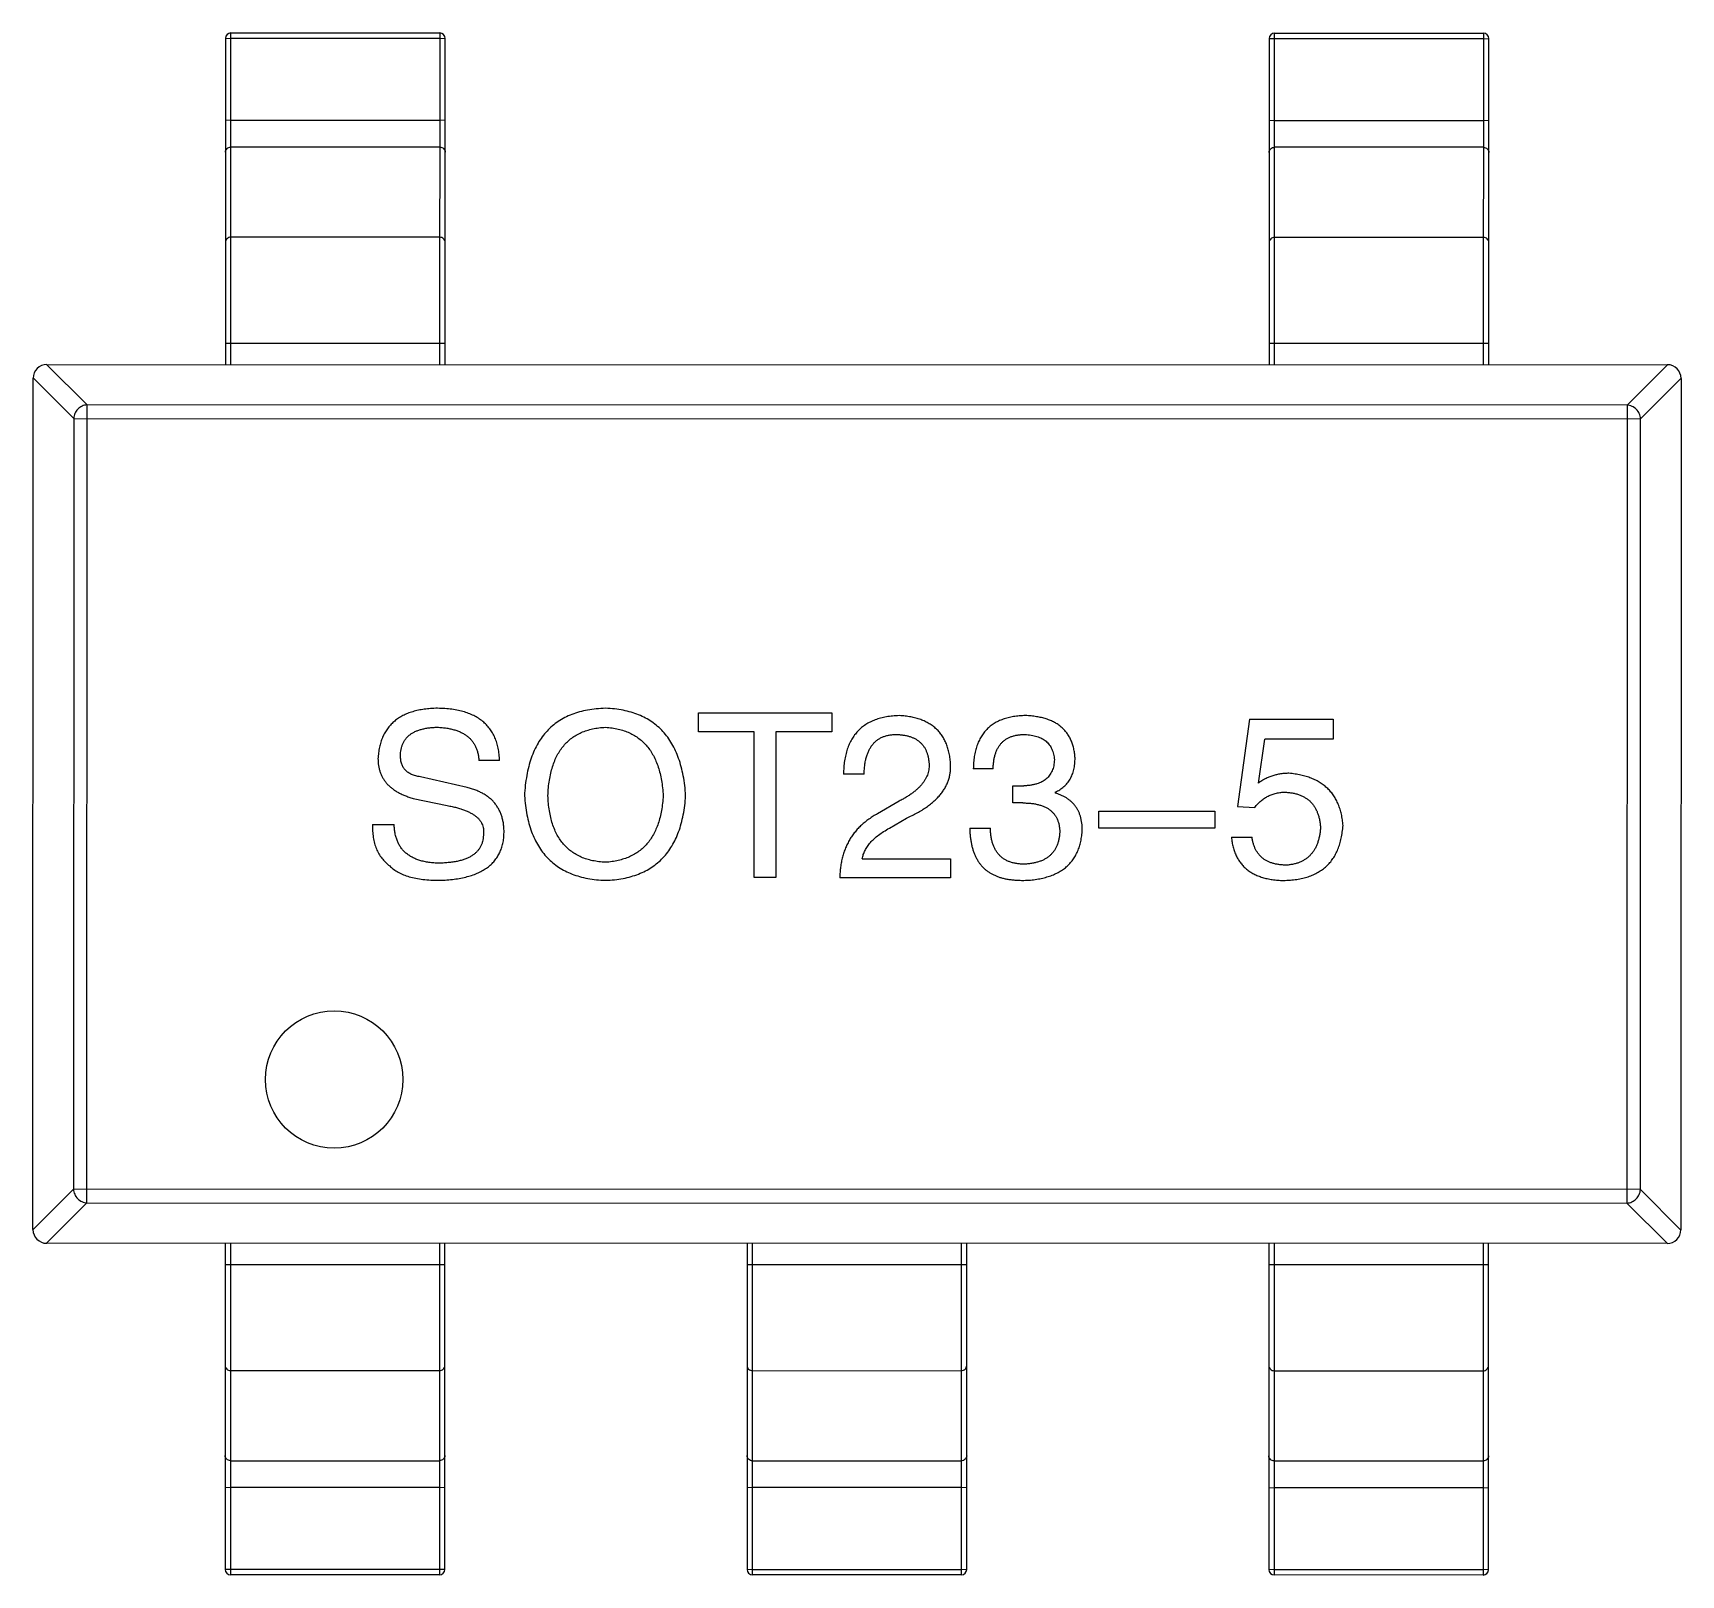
# Model space of a CAD drawing. Header units: millimetres. Extents: x 3 to 124, y -45 to 11.
# Drawn here: x 103.691 to 106.691, y -19.858 to -17.051 of the extents above; entities that cross this region are included whole.
import ezdxf

# ---------------------------------------------------------------- set-up
doc = ezdxf.new("R2010")
doc.units = ezdxf.units.MM
doc.header["$LTSCALE"] = 1.21
doc.header["$MEASUREMENT"] = 0
doc.layers.get('0').update_dxf_attribs({"linetype": 'CONTINUOUS'})

msp = doc.modelspace()

# ---------------------------------------------------------------- linework, layer by layer
at = {"color": 6, "linetype": 'Continuous'}
for p, q in [((104.041, -17.0607), (104.0409, -17.6542)), ((104.041, -17.0607), (104.051, -17.0602)), ((104.0509, -17.6542), (104.051, -17.0507)), ((104.051, -17.0507), (104.431, -17.0508)), ((104.051, -17.0602), (104.431, -17.0603)), ((104.431, -17.0508), (104.4309, -17.6542)), ((104.431, -17.0603), (104.441, -17.0608)), ((104.4409, -17.6542), (104.441, -17.0608)), ((105.941, -17.0611), (105.9409, -17.6545)), ((105.941, -17.0611), (105.951, -17.0606)), ((105.9509, -17.6545), (105.951, -17.0511)), ((105.951, -17.0511), (106.331, -17.0511)), ((105.951, -17.0606), (106.331, -17.0606)), ((106.331, -17.0511), (106.3309, -17.6546)), ((106.331, -17.0606), (106.341, -17.0612)), ((106.3409, -17.6546), (106.341, -17.0612)), ((104.0509, -17.2097), (104.0409, -17.2102)), ((104.0509, -17.2097), (104.4309, -17.2097)), ((104.4409, -17.2103), (104.4309, -17.2097)), ((105.9509, -17.21), (105.9409, -17.2105)), ((105.9509, -17.21), (106.3309, -17.2101)), ((106.3409, -17.2106), (106.3309, -17.2101)), ((104.4309, -17.2586), (104.0509, -17.2585)), ((106.3309, -17.2589), (105.9509, -17.2588)), ((104.4309, -17.4226), (104.0509, -17.4225)), ((106.3309, -17.423), (105.9509, -17.4229)), ((104.0409, -17.6152), (104.4409, -17.6152)), ((105.9409, -17.6155), (106.3409, -17.6156)), ((103.7892, -17.7279), (103.7154, -17.6541)), ((103.7159, -17.6541), (106.6659, -17.6546)), ((106.6663, -17.6546), (106.5925, -17.7284)), ((103.6906, -19.2291), (103.6909, -17.6791)), ((103.6909, -17.6786), (103.7647, -17.7525)), ((106.617, -17.753), (106.6909, -17.6792)), ((106.6909, -17.6796), (106.6906, -19.2296)), ((103.7889, -19.1803), (103.7892, -17.7279)), ((106.5925, -17.7284), (103.7892, -17.7279)), ((106.5925, -17.7284), (106.5922, -19.1808)), ((103.7647, -17.7525), (103.7644, -19.1557)), ((103.7647, -17.7525), (106.617, -17.753)), ((106.6168, -19.1563), (106.617, -17.753)), ((104.902, -18.3228), (104.902, -18.2884)), ((104.902, -18.2884), (105.1446, -18.2885)), ((105.1446, -18.2885), (105.1446, -18.3229)), ((105.905, -18.3001), (105.8837, -18.4591)), ((105.905, -18.3001), (106.0575, -18.3001)), ((106.0575, -18.3001), (106.0575, -18.3362)), ((105.0036, -18.3229), (104.902, -18.3228)), ((105.0036, -18.5884), (105.0036, -18.3229)), ((105.043, -18.3229), (105.0429, -18.5884)), ((105.1446, -18.3229), (105.043, -18.3229)), ((105.9214, -18.4165), (105.9329, -18.3361)), ((106.0575, -18.3362), (105.9329, -18.3361)), ((104.54, -18.3752), (104.5023, -18.3752)), ((105.4385, -18.3902), (105.4024, -18.3901)), ((104.481, -18.4244), (104.3958, -18.4047)), ((105.2037, -18.3999), (105.166, -18.3999)), ((105.4746, -18.4525), (105.4746, -18.4213)), ((105.4746, -18.4213), (105.4942, -18.4213)), ((104.3826, -18.4441), (104.4449, -18.4572)), ((105.2676, -18.4491), (105.2283, -18.4721)), ((105.5516, -18.4328), (105.5516, -18.4344)), ((105.2496, -18.4983), (105.2808, -18.4803)), ((105.4926, -18.4525), (105.4746, -18.4525)), ((105.6307, -18.4984), (105.6307, -18.4672)), ((105.6307, -18.4672), (105.8421, -18.4673)), ((105.8421, -18.4673), (105.8421, -18.4984)), ((105.8837, -18.4591), (105.9148, -18.4607)), ((104.3089, -18.4916), (104.3482, -18.4916)), ((105.3959, -18.4983), (105.4336, -18.4983)), ((105.8421, -18.4984), (105.6307, -18.4984)), ((105.8722, -18.5148), (105.9099, -18.5148)), ((105.2004, -18.554), (105.3611, -18.5541)), ((105.3611, -18.5541), (105.3611, -18.5885)), ((105.0429, -18.5884), (105.0036, -18.5884)), ((105.3611, -18.5885), (105.1594, -18.5885)), ((103.7644, -19.1557), (103.6906, -19.2295)), ((106.6168, -19.1563), (103.7644, -19.1557)), ((106.6906, -19.2301), (106.6168, -19.1563)), ((103.7151, -19.2541), (103.7889, -19.1803)), ((103.7889, -19.1803), (106.5922, -19.1808)), ((106.5922, -19.1808), (106.666, -19.2546)), ((106.6656, -19.2546), (103.7156, -19.2541)), ((104.0406, -19.2542), (104.0405, -19.8476)), ((104.0505, -19.8576), (104.0506, -19.2542)), ((104.4306, -19.2542), (104.4305, -19.8576)), ((104.4405, -19.8476), (104.4406, -19.2542)), ((104.9906, -19.2543), (104.9905, -19.8477)), ((105.0005, -19.8577), (105.0006, -19.2543)), ((105.3806, -19.2544), (105.3805, -19.8578)), ((105.3905, -19.8478), (105.3906, -19.2544)), ((105.9406, -19.2545), (105.9405, -19.8479)), ((105.9505, -19.8579), (105.9506, -19.2545)), ((106.3306, -19.2546), (106.3305, -19.858)), ((106.3405, -19.848), (106.3406, -19.2546)), ((104.4406, -19.2932), (104.0406, -19.2931)), ((105.3906, -19.2934), (104.9906, -19.2933)), ((106.3406, -19.2935), (105.9406, -19.2935)), ((104.0505, -19.4858), (104.4305, -19.4858)), ((105.0005, -19.4859), (105.3805, -19.486)), ((105.9505, -19.4861), (106.3305, -19.4862)), ((104.0505, -19.6498), (104.4305, -19.6499)), ((105.0005, -19.65), (105.3805, -19.6501)), ((105.9505, -19.6502), (106.3305, -19.6502)), ((104.0405, -19.6981), (104.0505, -19.6986)), ((104.4305, -19.6987), (104.0505, -19.6986)), ((104.4305, -19.6987), (104.4405, -19.6982)), ((104.9905, -19.6983), (105.0005, -19.6988)), ((105.3805, -19.6989), (105.0005, -19.6988)), ((105.3805, -19.6989), (105.3905, -19.6983)), ((105.9405, -19.6984), (105.9505, -19.699)), ((106.3305, -19.699), (105.9505, -19.699)), ((106.3305, -19.699), (106.3405, -19.6985)), ((104.0505, -19.8481), (104.0405, -19.8476)), ((104.4305, -19.8482), (104.0505, -19.8481)), ((104.4305, -19.8576), (104.0505, -19.8576)), ((104.4405, -19.8476), (104.4305, -19.8482)), ((105.0005, -19.8483), (104.9905, -19.8477)), ((105.3805, -19.8483), (105.0005, -19.8483)), ((105.3805, -19.8578), (105.0005, -19.8577)), ((105.3905, -19.8478), (105.3805, -19.8483)), ((105.9505, -19.8484), (105.9405, -19.8479)), ((106.3305, -19.8485), (105.9505, -19.8484)), ((106.3305, -19.858), (105.9505, -19.8579)), ((106.3405, -19.848), (106.3305, -19.8485))]:
    msp.add_line(p, q, dxfattribs=at)
msp.add_circle((104.239, -18.9558), 0.125, dxfattribs=at)
for centre, radius, start, end in [((104.051, -17.0607), 0.01, 89.9896, 179.9896), ((104.431, -17.0608), 0.01, 359.9896, 89.9896), ((105.951, -17.0611), 0.01, 89.9896, 179.9896), ((106.331, -17.0611), 0.01, 359.9896, 89.9896), ((103.7159, -17.6791), 0.025, 89.9896, 179.9896), ((106.6659, -17.6796), 0.025, 359.9896, 89.9896), ((103.7156, -19.2291), 0.025, 179.9896, 269.9896), ((106.6656, -19.2296), 0.025, 269.9896, 359.9896), ((104.0505, -19.8476), 0.01, 179.9896, 269.9896), ((104.4305, -19.8476), 0.01, 269.9896, 359.9896), ((105.0005, -19.8477), 0.01, 179.9896, 269.9896), ((105.3805, -19.8478), 0.01, 269.9896, 359.9896), ((105.9505, -19.8479), 0.01, 179.9896, 269.9896), ((106.3305, -19.848), 0.01, 269.9896, 359.9896)]:
    msp.add_arc(centre, radius, start, end, dxfattribs=at)
for points, knots in [([(104.0409, -17.2679), (104.0409, -17.2667), (104.0415, -17.2642), (104.0437, -17.261), (104.047, -17.259), (104.0496, -17.2585), (104.0509, -17.2585)], [0, 0, 0, 0, 0.242809, 0.48985, 0.742832, 1, 1, 1, 1]), ([(104.4309, -17.2586), (104.4322, -17.2586), (104.4348, -17.259), (104.4382, -17.2611), (104.4404, -17.2642), (104.4409, -17.2667), (104.4409, -17.268)], [0, 0, 0, 0, 0.257168, 0.51015, 0.757191, 1, 1, 1, 1]), ([(105.9409, -17.2682), (105.9409, -17.267), (105.9415, -17.2645), (105.9437, -17.2614), (105.947, -17.2593), (105.9496, -17.2588), (105.9509, -17.2588)], [0, 0, 0, 0, 0.242809, 0.48985, 0.742832, 1, 1, 1, 1]), ([(106.3309, -17.2589), (106.3322, -17.2589), (106.3348, -17.2594), (106.3382, -17.2614), (106.3404, -17.2646), (106.3409, -17.2671), (106.3409, -17.2683)], [0, 0, 0, 0, 0.257168, 0.51015, 0.757191, 1, 1, 1, 1]), ([(104.0509, -17.4225), (104.0496, -17.4225), (104.047, -17.423), (104.0437, -17.4251), (104.0414, -17.4282), (104.0409, -17.4307), (104.0409, -17.4319)], [0, 0, 0, 0, 0.257168, 0.51015, 0.757191, 1, 1, 1, 1]), ([(104.4409, -17.432), (104.4409, -17.4308), (104.4404, -17.4283), (104.4381, -17.4252), (104.4348, -17.4231), (104.4322, -17.4226), (104.4309, -17.4226)], [0, 0, 0, 0, 0.242809, 0.48985, 0.742832, 1, 1, 1, 1]), ([(105.9509, -17.4229), (105.9496, -17.4229), (105.947, -17.4234), (105.9437, -17.4254), (105.9414, -17.4286), (105.9409, -17.4311), (105.9409, -17.4323)], [0, 0, 0, 0, 0.257168, 0.51015, 0.757191, 1, 1, 1, 1]), ([(106.3409, -17.4324), (106.3409, -17.4311), (106.3404, -17.4286), (106.3381, -17.4255), (106.3348, -17.4234), (106.3322, -17.423), (106.3309, -17.423)], [0, 0, 0, 0, 0.242809, 0.48985, 0.742832, 1, 1, 1, 1]), ([(103.7892, -17.7279), (103.7861, -17.728), (103.7797, -17.7295), (103.7717, -17.735), (103.7662, -17.743), (103.7648, -17.7493), (103.7647, -17.7525)], [0, 0, 0, 0, 0.248875, 0.5, 0.751125, 1, 1, 1, 1]), ([(106.617, -17.753), (106.6169, -17.7498), (106.6154, -17.7435), (106.6099, -17.7355), (106.602, -17.73), (106.5956, -17.7285), (106.5925, -17.7284)], [0, 0, 0, 0, 0.248875, 0.5, 0.751125, 1, 1, 1, 1]), ([(104.4237, -18.2801), (104.4196, -18.2803), (104.4117, -18.2807), (104.4003, -18.2821), (104.3897, -18.2842), (104.3797, -18.2869), (104.3705, -18.2903), (104.3621, -18.2944), (104.3543, -18.2991), (104.3474, -18.3046), (104.3411, -18.3107), (104.3356, -18.3174), (104.331, -18.3249), (104.3269, -18.333), (104.3237, -18.3418), (104.3213, -18.3513), (104.3195, -18.3613), (104.319, -18.3683), (104.3187, -18.3719)], [0, 0, 0, 0, 0.077604, 0.150579, 0.220083, 0.285578, 0.347594, 0.407359, 0.464757, 0.520774, 0.5761, 0.631449, 0.687327, 0.744836, 0.804268, 0.865895, 0.931164, 1, 1, 1, 1]), ([(104.54, -18.3752), (104.5398, -18.3714), (104.5394, -18.3639), (104.5377, -18.3531), (104.5352, -18.343), (104.5317, -18.3337), (104.5275, -18.325), (104.5223, -18.3172), (104.5163, -18.3101), (104.5094, -18.3037), (104.5016, -18.2982), (104.493, -18.2933), (104.4835, -18.2892), (104.4732, -18.2859), (104.462, -18.2833), (104.45, -18.2814), (104.4371, -18.2803), (104.4282, -18.2802), (104.4237, -18.2801)], [0, 0, 0, 0, 0.067746, 0.131468, 0.192012, 0.249947, 0.305924, 0.360562, 0.415062, 0.46941, 0.524967, 0.582613, 0.642659, 0.706195, 0.77304, 0.844305, 0.919608, 1, 1, 1, 1]), ([(104.7329, -18.2802), (104.7273, -18.2804), (104.7163, -18.2809), (104.7004, -18.2831), (104.6855, -18.2865), (104.6716, -18.2911), (104.6587, -18.2968), (104.6468, -18.3039), (104.6359, -18.312), (104.6262, -18.3214), (104.6174, -18.332), (104.6097, -18.3438), (104.603, -18.3568), (104.5974, -18.371), (104.5928, -18.3864), (104.5893, -18.4029), (104.5866, -18.4206), (104.5858, -18.4329), (104.5854, -18.4392)], [0, 0, 0, 0, 0.069152, 0.134813, 0.197211, 0.256568, 0.314021, 0.370015, 0.425333, 0.480469, 0.536197, 0.593559, 0.65308, 0.715045, 0.780396, 0.8495, 0.922535, 1, 1, 1, 1]), ([(104.8788, -18.4392), (104.8783, -18.433), (104.8774, -18.4209), (104.8746, -18.4033), (104.871, -18.3869), (104.8663, -18.3717), (104.8607, -18.3576), (104.854, -18.3447), (104.8463, -18.3329), (104.8377, -18.3223), (104.828, -18.3129), (104.8173, -18.3046), (104.8057, -18.2976), (104.7931, -18.2917), (104.7794, -18.287), (104.7648, -18.2835), (104.7492, -18.2811), (104.7385, -18.2805), (104.7329, -18.2802)], [0, 0, 0, 0, 0.077567, 0.150676, 0.219857, 0.285465, 0.347921, 0.407823, 0.465422, 0.52175, 0.577087, 0.632521, 0.688224, 0.745558, 0.804966, 0.866649, 0.931596, 1, 1, 1, 1]), ([(105.2677, -18.2934), (105.2636, -18.2936), (105.2558, -18.294), (105.2444, -18.2956), (105.2338, -18.2979), (105.2239, -18.3011), (105.2148, -18.305), (105.2065, -18.3097), (105.1989, -18.3152), (105.1921, -18.3216), (105.1861, -18.3287), (105.1809, -18.3365), (105.1764, -18.3452), (105.1728, -18.3547), (105.1699, -18.3649), (105.1678, -18.3759), (105.1665, -18.3876), (105.1662, -18.3958), (105.166, -18.3999)], [0, 0, 0, 0, 0.07282, 0.141057, 0.2062, 0.267672, 0.326735, 0.383519, 0.439188, 0.494454, 0.549628, 0.605958, 0.66397, 0.72402, 0.787502, 0.854127, 0.925065, 1, 1, 1, 1]), ([(105.3611, -18.3819), (105.3608, -18.3786), (105.3603, -18.372), (105.3587, -18.3624), (105.3565, -18.3534), (105.3536, -18.3451), (105.35, -18.3374), (105.3459, -18.3302), (105.341, -18.3237), (105.3354, -18.3179), (105.3292, -18.3126), (105.3223, -18.308), (105.3148, -18.304), (105.3066, -18.3006), (105.2978, -18.2979), (105.2884, -18.2957), (105.2782, -18.2942), (105.2713, -18.2937), (105.2677, -18.2934)], [0, 0, 0, 0, 0.070688, 0.137741, 0.201612, 0.262778, 0.321223, 0.378455, 0.434411, 0.490146, 0.546362, 0.603392, 0.662208, 0.723401, 0.787372, 0.85442, 0.925153, 1, 1, 1, 1]), ([(105.4975, -18.2934), (105.4938, -18.2936), (105.4864, -18.2938), (105.4758, -18.2952), (105.4659, -18.2971), (105.4567, -18.2999), (105.4481, -18.3034), (105.4404, -18.3076), (105.4333, -18.3126), (105.4269, -18.3183), (105.4213, -18.3248), (105.4164, -18.332), (105.4123, -18.3399), (105.4088, -18.3485), (105.4061, -18.3579), (105.4041, -18.368), (105.4028, -18.3788), (105.4026, -18.3863), (105.4024, -18.3901)], [0, 0, 0, 0, 0.073232, 0.142595, 0.207997, 0.270074, 0.329156, 0.386529, 0.441846, 0.496976, 0.551877, 0.607941, 0.665637, 0.725446, 0.788542, 0.855101, 0.925196, 1, 1, 1, 1]), ([(105.5877, -18.3705), (105.5874, -18.3675), (105.587, -18.3617), (105.5854, -18.3533), (105.5832, -18.3454), (105.5804, -18.338), (105.5769, -18.3313), (105.5728, -18.325), (105.5681, -18.3193), (105.5627, -18.3142), (105.5568, -18.3096), (105.5501, -18.3057), (105.5429, -18.3022), (105.535, -18.2994), (105.5266, -18.297), (105.5174, -18.2953), (105.5077, -18.2939), (105.501, -18.2936), (105.4975, -18.2934)], [0, 0, 0, 0, 0.067521, 0.132139, 0.193339, 0.252064, 0.309083, 0.364848, 0.420021, 0.475612, 0.532002, 0.589602, 0.649896, 0.712634, 0.778603, 0.848416, 0.922155, 1, 1, 1, 1]), ([(104.3597, -18.367), (104.3597, -18.365), (104.3598, -18.361), (104.3606, -18.3551), (104.362, -18.3497), (104.3638, -18.3447), (104.3662, -18.34), (104.3691, -18.3357), (104.3726, -18.3319), (104.3765, -18.3283), (104.381, -18.3253), (104.386, -18.3225), (104.3916, -18.3203), (104.3976, -18.3183), (104.4042, -18.3168), (104.4113, -18.3156), (104.419, -18.3149), (104.4242, -18.3147), (104.4269, -18.3146)], [0, 0, 0, 0, 0.06343, 0.124222, 0.181144, 0.236526, 0.290131, 0.343393, 0.396288, 0.450954, 0.506479, 0.565175, 0.627059, 0.692946, 0.76251, 0.836996, 0.915797, 1, 1, 1, 1]), ([(104.4269, -18.3146), (104.4298, -18.3147), (104.4355, -18.3151), (104.4438, -18.3161), (104.4514, -18.3176), (104.4586, -18.3195), (104.4652, -18.3218), (104.4713, -18.3245), (104.4768, -18.3277), (104.4819, -18.3312), (104.4864, -18.3353), (104.4903, -18.3398), (104.4937, -18.3446), (104.4965, -18.3499), (104.4988, -18.3556), (104.5006, -18.3618), (104.5018, -18.3684), (104.5022, -18.3729), (104.5023, -18.3752)], [0, 0, 0, 0, 0.080942, 0.15724, 0.229821, 0.297692, 0.36242, 0.423911, 0.482196, 0.539298, 0.594482, 0.64892, 0.70322, 0.758404, 0.815258, 0.874182, 0.93522, 1, 1, 1, 1]), ([(104.628, -18.4392), (104.6283, -18.4343), (104.6288, -18.4249), (104.6306, -18.4113), (104.6329, -18.3985), (104.6362, -18.3867), (104.6402, -18.3757), (104.6448, -18.3656), (104.6503, -18.3564), (104.6565, -18.3481), (104.6635, -18.3408), (104.6712, -18.3343), (104.6797, -18.3287), (104.6889, -18.324), (104.6988, -18.3203), (104.7096, -18.3175), (104.721, -18.3155), (104.7289, -18.3149), (104.7329, -18.3146)], [0, 0, 0, 0, 0.079527, 0.154518, 0.225493, 0.292262, 0.355914, 0.416367, 0.47473, 0.531171, 0.586124, 0.640791, 0.696133, 0.751962, 0.809861, 0.870342, 0.93333, 1, 1, 1, 1]), ([(104.7329, -18.3146), (104.7369, -18.315), (104.7447, -18.3157), (104.756, -18.3178), (104.7665, -18.3208), (104.7764, -18.3247), (104.7855, -18.3294), (104.7939, -18.3351), (104.8016, -18.3416), (104.8085, -18.349), (104.8148, -18.3572), (104.8202, -18.3664), (104.825, -18.3764), (104.8291, -18.3873), (104.8323, -18.3991), (104.8349, -18.4117), (104.8369, -18.4251), (104.8375, -18.4344), (104.8378, -18.4392)], [0, 0, 0, 0, 0.066185, 0.128757, 0.188826, 0.247016, 0.303201, 0.358331, 0.413554, 0.469092, 0.525618, 0.584057, 0.64487, 0.708721, 0.775674, 0.846303, 0.920903, 1, 1, 1, 1]), ([(105.2037, -18.3999), (105.2038, -18.397), (105.204, -18.3914), (105.2049, -18.3832), (105.2061, -18.3756), (105.2079, -18.3685), (105.2101, -18.362), (105.2126, -18.356), (105.2157, -18.3506), (105.2192, -18.3458), (105.2231, -18.3415), (105.2275, -18.3378), (105.2323, -18.3348), (105.2376, -18.3322), (105.2433, -18.3302), (105.2494, -18.3289), (105.2559, -18.328), (105.2604, -18.3279), (105.2628, -18.3278)], [0, 0, 0, 0, 0.082594, 0.15978, 0.232961, 0.301462, 0.365595, 0.426678, 0.484662, 0.540809, 0.595146, 0.648401, 0.702272, 0.757102, 0.813447, 0.872233, 0.934055, 1, 1, 1, 1]), ([(105.2628, -18.3278), (105.265, -18.3279), (105.2694, -18.3282), (105.2758, -18.3289), (105.2817, -18.3301), (105.2873, -18.3316), (105.2924, -18.3336), (105.2972, -18.3358), (105.3015, -18.3386), (105.3055, -18.3416), (105.3089, -18.3452), (105.312, -18.349), (105.3147, -18.3533), (105.317, -18.358), (105.3187, -18.363), (105.3202, -18.3684), (105.3213, -18.3742), (105.3216, -18.3782), (105.3218, -18.3803)], [0, 0, 0, 0, 0.076112, 0.148436, 0.216883, 0.281466, 0.34298, 0.402356, 0.459881, 0.51546, 0.571111, 0.62658, 0.683162, 0.741007, 0.801404, 0.863825, 0.930544, 1, 1, 1, 1]), ([(105.4385, -18.3902), (105.4386, -18.3876), (105.4388, -18.3828), (105.4397, -18.3757), (105.4409, -18.3691), (105.4426, -18.363), (105.4447, -18.3573), (105.4473, -18.3522), (105.4502, -18.3475), (105.4536, -18.3434), (105.4574, -18.3397), (105.4617, -18.3365), (105.4663, -18.3338), (105.4715, -18.3316), (105.477, -18.3299), (105.4829, -18.3287), (105.4893, -18.328), (105.4937, -18.3279), (105.4959, -18.3279)], [0, 0, 0, 0, 0.078134, 0.15164, 0.221358, 0.286689, 0.348614, 0.407697, 0.464247, 0.520153, 0.574432, 0.629291, 0.684538, 0.742032, 0.801329, 0.863637, 0.930123, 1, 1, 1, 1]), ([(105.4959, -18.3279), (105.498, -18.328), (105.502, -18.3281), (105.5078, -18.3289), (105.5132, -18.3299), (105.5183, -18.3312), (105.523, -18.3329), (105.5273, -18.335), (105.5313, -18.3374), (105.5349, -18.3401), (105.5381, -18.3431), (105.5409, -18.3466), (105.5434, -18.3502), (105.5455, -18.3543), (105.5472, -18.3587), (105.5485, -18.3634), (105.5495, -18.3685), (105.5498, -18.372), (105.55, -18.3738)], [0, 0, 0, 0, 0.078051, 0.151197, 0.220412, 0.286742, 0.34933, 0.409464, 0.467368, 0.52298, 0.578639, 0.633998, 0.690142, 0.746855, 0.805868, 0.867776, 0.932345, 1, 1, 1, 1]), ([(104.3187, -18.3719), (104.3188, -18.3741), (104.3189, -18.3785), (104.3196, -18.3848), (104.3209, -18.3909), (104.3226, -18.3967), (104.3249, -18.4022), (104.3276, -18.4075), (104.3309, -18.4124), (104.3346, -18.4171), (104.3389, -18.4214), (104.3436, -18.4256), (104.349, -18.4293), (104.3547, -18.4329), (104.3609, -18.4362), (104.3678, -18.439), (104.375, -18.4418), (104.38, -18.4433), (104.3826, -18.4441)], [0, 0, 0, 0, 0.063238, 0.123934, 0.183175, 0.240763, 0.297716, 0.35399, 0.41043, 0.466931, 0.525151, 0.585145, 0.647083, 0.711121, 0.778546, 0.84866, 0.922421, 1, 1, 1, 1]), ([(104.3958, -18.4047), (104.3929, -18.4043), (104.3875, -18.4034), (104.3801, -18.4008), (104.3738, -18.3974), (104.3686, -18.393), (104.3646, -18.3877), (104.3617, -18.3816), (104.36, -18.3746), (104.3598, -18.3696), (104.3597, -18.367)], [0, 0, 0, 0, 0.148023, 0.281917, 0.403558, 0.517739, 0.629599, 0.744162, 0.865862, 1, 1, 1, 1]), ([(105.3218, -18.3803), (105.3219, -18.3819), (105.322, -18.3851), (105.3217, -18.39), (105.3209, -18.3947), (105.3197, -18.3994), (105.3179, -18.404), (105.3157, -18.4085), (105.313, -18.4129), (105.3098, -18.4172), (105.3063, -18.4216), (105.3021, -18.4257), (105.2975, -18.4298), (105.2925, -18.4339), (105.287, -18.4378), (105.281, -18.4417), (105.2745, -18.4455), (105.27, -18.4479), (105.2676, -18.4491)], [0, 0, 0, 0, 0.052237, 0.103888, 0.155485, 0.207395, 0.259864, 0.31356, 0.369176, 0.4266, 0.486836, 0.550048, 0.61567, 0.685271, 0.75824, 0.834614, 0.915635, 1, 1, 1, 1]), ([(105.2808, -18.4803), (105.2842, -18.4787), (105.2908, -18.4757), (105.3002, -18.4707), (105.309, -18.4655), (105.3171, -18.4602), (105.3245, -18.4546), (105.3312, -18.449), (105.3373, -18.443), (105.3426, -18.437), (105.3474, -18.4308), (105.3514, -18.4243), (105.3547, -18.4177), (105.3575, -18.4109), (105.3594, -18.4039), (105.3607, -18.3967), (105.3613, -18.3894), (105.3612, -18.3844), (105.3611, -18.3819)], [0, 0, 0, 0, 0.082731, 0.161257, 0.236138, 0.307554, 0.375712, 0.440848, 0.502916, 0.562567, 0.619798, 0.675716, 0.73039, 0.78386, 0.837315, 0.890547, 0.944917, 1, 1, 1, 1]), ([(105.55, -18.3738), (105.5499, -18.3756), (105.5497, -18.3793), (105.5489, -18.3845), (105.5477, -18.3894), (105.546, -18.3939), (105.544, -18.3981), (105.5414, -18.402), (105.5386, -18.4055), (105.5353, -18.4087), (105.5315, -18.4115), (105.5274, -18.4139), (105.5229, -18.4161), (105.518, -18.4178), (105.5126, -18.4192), (105.5068, -18.4203), (105.5007, -18.421), (105.4964, -18.4212), (105.4942, -18.4213)], [0, 0, 0, 0, 0.067741, 0.131599, 0.192143, 0.249977, 0.306453, 0.361639, 0.416449, 0.471489, 0.527582, 0.584873, 0.644974, 0.70814, 0.77492, 0.845909, 0.920585, 1, 1, 1, 1]), ([(105.5516, -18.4328), (105.5545, -18.4314), (105.5601, -18.4286), (105.5675, -18.423), (105.5738, -18.4165), (105.579, -18.4091), (105.5829, -18.4007), (105.5857, -18.3915), (105.5874, -18.3813), (105.5876, -18.3742), (105.5877, -18.3705)], [0, 0, 0, 0, 0.125227, 0.244792, 0.361427, 0.478215, 0.59667, 0.722058, 0.856314, 1, 1, 1, 1]), ([(105.9771, -18.3984), (105.9746, -18.3985), (105.9695, -18.3986), (105.962, -18.3995), (105.9547, -18.4009), (105.9476, -18.4028), (105.9407, -18.4054), (105.934, -18.4085), (105.9275, -18.4121), (105.9234, -18.415), (105.9214, -18.4165)], [0, 0, 0, 0, 0.129488, 0.255609, 0.38009, 0.502685, 0.625504, 0.749031, 0.873124, 1, 1, 1, 1]), ([(106.0755, -18.4935), (106.0751, -18.49), (106.0745, -18.4831), (106.0727, -18.4732), (106.0702, -18.4638), (106.067, -18.455), (106.0632, -18.4469), (106.0588, -18.4394), (106.0536, -18.4325), (106.0477, -18.4262), (106.0412, -18.4206), (106.034, -18.4154), (106.0261, -18.4111), (106.0176, -18.4073), (106.0084, -18.4041), (105.9986, -18.4016), (105.9881, -18.3996), (105.9809, -18.3988), (105.9771, -18.3984)], [0, 0, 0, 0, 0.070056, 0.136784, 0.200181, 0.261459, 0.320361, 0.377607, 0.434201, 0.490556, 0.547297, 0.604711, 0.66384, 0.725285, 0.788826, 0.855809, 0.925831, 1, 1, 1, 1]), ([(104.5482, -18.5064), (104.5482, -18.5037), (104.5481, -18.4985), (104.5473, -18.4908), (104.546, -18.4836), (104.5441, -18.4767), (104.5418, -18.4702), (104.5388, -18.4641), (104.5354, -18.4584), (104.5315, -18.453), (104.527, -18.448), (104.522, -18.4435), (104.5165, -18.4393), (104.5104, -18.4356), (104.5038, -18.4322), (104.4967, -18.4291), (104.489, -18.4265), (104.4837, -18.4251), (104.481, -18.4244)], [0, 0, 0, 0, 0.069111, 0.134881, 0.198727, 0.259407, 0.319007, 0.377056, 0.434317, 0.491571, 0.548636, 0.606792, 0.666243, 0.727818, 0.791484, 0.858071, 0.927249, 1, 1, 1, 1]), ([(104.5854, -18.4392), (104.5859, -18.4452), (104.5868, -18.457), (104.5896, -18.474), (104.5933, -18.4898), (104.598, -18.5046), (104.6037, -18.5183), (104.6105, -18.5308), (104.6182, -18.5422), (104.627, -18.5524), (104.6368, -18.5615), (104.6475, -18.5696), (104.6593, -18.5764), (104.6721, -18.5821), (104.6859, -18.5866), (104.7007, -18.5901), (104.7165, -18.5924), (104.7273, -18.593), (104.7329, -18.5933)], [0, 0, 0, 0, 0.075921, 0.147605, 0.21565, 0.280144, 0.341762, 0.400894, 0.458022, 0.514147, 0.569605, 0.625256, 0.681857, 0.740217, 0.800617, 0.86368, 0.930079, 1, 1, 1, 1]), ([(104.7329, -18.5605), (104.7288, -18.5602), (104.721, -18.5597), (104.7095, -18.5577), (104.6988, -18.555), (104.6888, -18.5513), (104.6797, -18.5467), (104.6712, -18.5413), (104.6635, -18.535), (104.6565, -18.5278), (104.6503, -18.5197), (104.6448, -18.5108), (104.6402, -18.501), (104.6361, -18.4903), (104.633, -18.4787), (104.6306, -18.4663), (104.6288, -18.4531), (104.6283, -18.4439), (104.628, -18.4392)], [0, 0, 0, 0, 0.06765, 0.131591, 0.192902, 0.251442, 0.307964, 0.363592, 0.418442, 0.47374, 0.529963, 0.587768, 0.647917, 0.710953, 0.777434, 0.847168, 0.921622, 1, 1, 1, 1]), ([(104.7329, -18.5933), (104.7384, -18.593), (104.7491, -18.5924), (104.7647, -18.5901), (104.7793, -18.5866), (104.793, -18.5821), (104.8056, -18.5764), (104.8173, -18.5696), (104.8279, -18.5616), (104.8376, -18.5525), (104.8463, -18.5422), (104.854, -18.5308), (104.8607, -18.5183), (104.8663, -18.5047), (104.871, -18.4899), (104.8746, -18.474), (104.8774, -18.457), (104.8783, -18.4453), (104.8788, -18.4392)], [0, 0, 0, 0, 0.069543, 0.135551, 0.198218, 0.258467, 0.316451, 0.372703, 0.428457, 0.483848, 0.539952, 0.597251, 0.656588, 0.718448, 0.783219, 0.851581, 0.92366, 1, 1, 1, 1]), ([(104.8378, -18.4392), (104.8375, -18.4439), (104.8369, -18.4529), (104.8349, -18.466), (104.8323, -18.4783), (104.8291, -18.4897), (104.825, -18.5003), (104.8202, -18.51), (104.8147, -18.519), (104.8085, -18.527), (104.8015, -18.5342), (104.7938, -18.5405), (104.7854, -18.546), (104.7763, -18.5507), (104.7665, -18.5545), (104.7559, -18.5573), (104.7447, -18.5595), (104.7369, -18.5602), (104.7329, -18.5605)], [0, 0, 0, 0, 0.077942, 0.152007, 0.221727, 0.288073, 0.351, 0.411526, 0.469701, 0.526016, 0.581668, 0.637084, 0.692684, 0.749573, 0.808409, 0.869306, 0.932836, 1, 1, 1, 1]), ([(105.6008, -18.5017), (105.6008, -18.4995), (105.6007, -18.4953), (105.6, -18.4892), (105.5992, -18.4834), (105.5978, -18.4778), (105.5961, -18.4726), (105.594, -18.4676), (105.5914, -18.463), (105.5886, -18.4586), (105.5853, -18.4545), (105.5816, -18.4507), (105.5775, -18.4473), (105.5731, -18.4441), (105.5683, -18.4412), (105.5631, -18.4386), (105.5575, -18.4364), (105.5536, -18.4351), (105.5516, -18.4344)], [0, 0, 0, 0, 0.071215, 0.138707, 0.20396, 0.266995, 0.327734, 0.387609, 0.445602, 0.503345, 0.561136, 0.618597, 0.677672, 0.738255, 0.799989, 0.863961, 0.930555, 1, 1, 1, 1]), ([(105.9148, -18.4607), (105.9166, -18.4585), (105.9201, -18.4541), (105.9262, -18.4485), (105.9325, -18.4436), (105.9393, -18.4397), (105.9466, -18.4366), (105.9542, -18.4345), (105.9623, -18.4331), (105.9678, -18.4329), (105.9706, -18.4329)], [0, 0, 0, 0, 0.132471, 0.259199, 0.382453, 0.502638, 0.622849, 0.744865, 0.870389, 1, 1, 1, 1]), ([(105.9706, -18.4329), (105.973, -18.4331), (105.9778, -18.4334), (105.9847, -18.4345), (105.9912, -18.436), (105.9972, -18.4381), (106.0028, -18.4406), (106.008, -18.4435), (106.0127, -18.4469), (106.017, -18.4508), (106.0208, -18.4552), (106.0241, -18.46), (106.027, -18.4653), (106.0294, -18.4711), (106.0314, -18.4772), (106.0329, -18.4839), (106.034, -18.491), (106.0343, -18.4959), (106.0345, -18.4985)], [0, 0, 0, 0, 0.071832, 0.140066, 0.204455, 0.266341, 0.32589, 0.383089, 0.439379, 0.495454, 0.551183, 0.608094, 0.666555, 0.726952, 0.789772, 0.856464, 0.926451, 1, 1, 1, 1]), ([(104.4449, -18.4572), (104.4478, -18.4578), (104.4535, -18.4589), (104.4616, -18.4608), (104.4691, -18.463), (104.4759, -18.4654), (104.4822, -18.468), (104.4879, -18.4708), (104.4929, -18.4739), (104.4974, -18.4771), (104.5012, -18.4806), (104.5044, -18.4843), (104.507, -18.4883), (104.509, -18.4925), (104.5103, -18.4969), (104.5111, -18.5015), (104.5111, -18.5064), (104.5107, -18.5096), (104.5105, -18.5113)], [0, 0, 0, 0, 0.0932, 0.181198, 0.26306, 0.339627, 0.41092, 0.477479, 0.538825, 0.596824, 0.650619, 0.702235, 0.751666, 0.79967, 0.847759, 0.896274, 0.946739, 1, 1, 1, 1]), ([(105.2283, -18.4721), (105.2256, -18.4736), (105.2202, -18.4766), (105.2125, -18.4817), (105.2054, -18.487), (105.1988, -18.4928), (105.1926, -18.4988), (105.1871, -18.5053), (105.1819, -18.512), (105.1774, -18.5192), (105.1733, -18.5266), (105.1698, -18.5344), (105.1667, -18.5426), (105.1642, -18.5511), (105.1622, -18.56), (105.1608, -18.5692), (105.1598, -18.5787), (105.1595, -18.5852), (105.1594, -18.5885)], [0, 0, 0, 0, 0.065828, 0.130094, 0.192451, 0.254037, 0.313974, 0.373757, 0.433048, 0.492243, 0.551902, 0.611758, 0.672678, 0.734814, 0.798569, 0.863693, 0.930488, 1, 1, 1, 1]), ([(105.4926, -18.4525), (105.4953, -18.4525), (105.5006, -18.4525), (105.5082, -18.4532), (105.5153, -18.4542), (105.5219, -18.4558), (105.528, -18.4576), (105.5336, -18.4599), (105.5385, -18.4627), (105.543, -18.4659), (105.547, -18.4695), (105.5504, -18.4735), (105.5534, -18.478), (105.5557, -18.4829), (105.5576, -18.4882), (105.5589, -18.494), (105.5597, -18.5001), (105.5598, -18.5044), (105.5598, -18.5066)], [0, 0, 0, 0, 0.082495, 0.159728, 0.232496, 0.300725, 0.365163, 0.425859, 0.483728, 0.538892, 0.592921, 0.646195, 0.699968, 0.754746, 0.811387, 0.870806, 0.933482, 1, 1, 1, 1]), ([(104.3089, -18.4916), (104.3088, -18.4957), (104.3087, -18.5036), (104.31, -18.5151), (104.3122, -18.5259), (104.3156, -18.5358), (104.3201, -18.5449), (104.3256, -18.5532), (104.3322, -18.5607), (104.3374, -18.5649), (104.34, -18.567)], [0, 0, 0, 0, 0.144278, 0.280018, 0.408467, 0.530887, 0.648749, 0.76463, 0.881475, 1, 1, 1, 1]), ([(104.4302, -18.5621), (104.4269, -18.562), (104.4206, -18.5617), (104.4115, -18.5608), (104.4029, -18.5593), (104.395, -18.5572), (104.3877, -18.5547), (104.381, -18.5516), (104.3749, -18.5479), (104.3694, -18.5438), (104.3646, -18.5391), (104.3604, -18.5338), (104.3567, -18.5281), (104.3538, -18.5218), (104.3515, -18.515), (104.3497, -18.5076), (104.3485, -18.4998), (104.3483, -18.4944), (104.3482, -18.4916)], [0, 0, 0, 0, 0.079335, 0.15404, 0.224955, 0.291021, 0.353982, 0.414027, 0.47178, 0.527247, 0.581879, 0.636096, 0.691322, 0.747597, 0.806328, 0.867466, 0.932039, 1, 1, 1, 1]), ([(104.4302, -18.5932), (104.4349, -18.5931), (104.444, -18.5927), (104.4572, -18.5914), (104.4695, -18.5894), (104.481, -18.5868), (104.4916, -18.5836), (104.5012, -18.5797), (104.51, -18.5753), (104.5179, -18.5701), (104.5249, -18.5644), (104.531, -18.5579), (104.5361, -18.5509), (104.5404, -18.5432), (104.5437, -18.5349), (104.5462, -18.526), (104.5477, -18.5164), (104.548, -18.5098), (104.5482, -18.5064)], [0, 0, 0, 0, 0.08539, 0.165926, 0.241159, 0.312046, 0.378904, 0.441563, 0.500906, 0.55769, 0.612, 0.665045, 0.717904, 0.770385, 0.824307, 0.880048, 0.938483, 1, 1, 1, 1]), ([(104.5105, -18.5113), (104.5104, -18.5133), (104.5102, -18.5172), (104.509, -18.5228), (104.5073, -18.5281), (104.505, -18.533), (104.502, -18.5375), (104.4984, -18.5416), (104.4943, -18.5454), (104.4895, -18.5487), (104.4842, -18.5517), (104.4783, -18.5544), (104.4717, -18.5566), (104.4646, -18.5585), (104.4568, -18.5599), (104.4484, -18.561), (104.4395, -18.5618), (104.4333, -18.562), (104.4302, -18.5621)], [0, 0, 0, 0, 0.05617, 0.109836, 0.161504, 0.212099, 0.262487, 0.313111, 0.36568, 0.419737, 0.477556, 0.53817, 0.603387, 0.672532, 0.746929, 0.825941, 0.910245, 1, 1, 1, 1]), ([(105.2004, -18.554), (105.2009, -18.5514), (105.202, -18.5462), (105.2052, -18.5387), (105.2096, -18.5313), (105.2152, -18.5243), (105.222, -18.5174), (105.2301, -18.5107), (105.2393, -18.5043), (105.2461, -18.5003), (105.2496, -18.4983)], [0, 0, 0, 0, 0.103034, 0.208166, 0.318255, 0.434664, 0.559728, 0.695394, 0.841708, 1, 1, 1, 1]), ([(105.3959, -18.4983), (105.396, -18.501), (105.3962, -18.5062), (105.3968, -18.5139), (105.3979, -18.5212), (105.3992, -18.5282), (105.4008, -18.5348), (105.4027, -18.541), (105.4051, -18.5469), (105.4077, -18.5524), (105.4106, -18.5576), (105.4138, -18.5624), (105.4174, -18.5669), (105.4213, -18.5709), (105.4255, -18.5747), (105.4301, -18.578), (105.4349, -18.5811), (105.4384, -18.5828), (105.4401, -18.5836)], [0, 0, 0, 0, 0.078937, 0.154495, 0.226898, 0.296844, 0.363348, 0.427781, 0.48946, 0.549586, 0.607902, 0.664733, 0.720805, 0.776157, 0.831175, 0.886736, 0.943094, 1, 1, 1, 1]), ([(105.4959, -18.5639), (105.4934, -18.5639), (105.4886, -18.5638), (105.4817, -18.563), (105.4753, -18.5617), (105.4693, -18.5599), (105.4637, -18.5577), (105.4586, -18.5548), (105.454, -18.5514), (105.4498, -18.5476), (105.4462, -18.5432), (105.443, -18.5383), (105.4402, -18.5329), (105.4379, -18.527), (105.4361, -18.5205), (105.4348, -18.5136), (105.4339, -18.5061), (105.4337, -18.501), (105.4336, -18.4983)], [0, 0, 0, 0, 0.071272, 0.13882, 0.201858, 0.262757, 0.320043, 0.376709, 0.431462, 0.486034, 0.541209, 0.597703, 0.65589, 0.717768, 0.782056, 0.850407, 0.92277, 1, 1, 1, 1]), ([(105.4942, -18.5934), (105.4983, -18.5932), (105.5063, -18.5929), (105.5179, -18.5915), (105.5288, -18.5894), (105.5389, -18.5866), (105.5482, -18.5833), (105.5568, -18.5792), (105.5647, -18.5745), (105.5718, -18.569), (105.5781, -18.5629), (105.5836, -18.5561), (105.5885, -18.5487), (105.5925, -18.5405), (105.5958, -18.5318), (105.5982, -18.5223), (105.6, -18.5122), (105.6005, -18.5052), (105.6008, -18.5017)], [0, 0, 0, 0, 0.078078, 0.151942, 0.221594, 0.28726, 0.350176, 0.409768, 0.467648, 0.523784, 0.578904, 0.634014, 0.689819, 0.746826, 0.805875, 0.867063, 0.931764, 1, 1, 1, 1]), ([(105.5598, -18.5066), (105.5596, -18.5088), (105.5593, -18.513), (105.5582, -18.5192), (105.5567, -18.525), (105.5547, -18.5304), (105.5522, -18.5354), (105.5494, -18.5401), (105.546, -18.5442), (105.5423, -18.5481), (105.538, -18.5515), (105.5332, -18.5544), (105.5281, -18.5571), (105.5225, -18.5593), (105.5165, -18.561), (105.51, -18.5624), (105.5031, -18.5634), (105.4983, -18.5638), (105.4959, -18.5639)], [0, 0, 0, 0, 0.068514, 0.133941, 0.195994, 0.255362, 0.312994, 0.369441, 0.424687, 0.480522, 0.537148, 0.594801, 0.654411, 0.716817, 0.781981, 0.850498, 0.923306, 1, 1, 1, 1]), ([(105.9673, -18.5935), (105.9714, -18.5934), (105.9794, -18.5931), (105.991, -18.5917), (106.0019, -18.5897), (106.012, -18.5869), (106.0214, -18.5833), (106.0301, -18.5789), (106.038, -18.5737), (106.0453, -18.5679), (106.0517, -18.5612), (106.0574, -18.5538), (106.0623, -18.5456), (106.0664, -18.5366), (106.0698, -18.5269), (106.0726, -18.5165), (106.0744, -18.5053), (106.0751, -18.4975), (106.0755, -18.4935)], [0, 0, 0, 0, 0.074337, 0.144658, 0.211298, 0.274399, 0.334717, 0.392948, 0.449757, 0.505394, 0.56075, 0.616858, 0.674126, 0.733366, 0.795021, 0.859694, 0.927941, 1, 1, 1, 1]), ([(106.0345, -18.4985), (106.0343, -18.501), (106.0338, -18.5059), (106.0326, -18.5131), (106.031, -18.5197), (106.0289, -18.526), (106.0266, -18.5318), (106.0238, -18.5371), (106.0205, -18.542), (106.017, -18.5465), (106.0129, -18.5504), (106.0085, -18.554), (106.0037, -18.5571), (105.9985, -18.5597), (105.9929, -18.5619), (105.9869, -18.5636), (105.9805, -18.5649), (105.9761, -18.5654), (105.9738, -18.5657)], [0, 0, 0, 0, 0.076076, 0.147929, 0.216494, 0.28139, 0.343555, 0.403665, 0.461756, 0.518574, 0.57465, 0.630617, 0.687539, 0.745203, 0.805007, 0.867454, 0.932274, 1, 1, 1, 1]), ([(105.8722, -18.5148), (105.8726, -18.5179), (105.8733, -18.524), (105.8753, -18.5328), (105.8778, -18.541), (105.8811, -18.5486), (105.8848, -18.5557), (105.8893, -18.562), (105.8943, -18.568), (105.9, -18.5731), (105.9062, -18.5778), (105.9132, -18.5818), (105.9207, -18.5853), (105.9288, -18.5881), (105.9376, -18.5904), (105.9469, -18.5921), (105.9569, -18.5932), (105.9637, -18.5934), (105.9673, -18.5935)], [0, 0, 0, 0, 0.068545, 0.133544, 0.19542, 0.255245, 0.312812, 0.36916, 0.424791, 0.480307, 0.536971, 0.594633, 0.654367, 0.716937, 0.782022, 0.850991, 0.92325, 1, 1, 1, 1]), ([(105.9738, -18.5657), (105.9715, -18.5656), (105.967, -18.5656), (105.9604, -18.5649), (105.9542, -18.564), (105.9484, -18.5626), (105.943, -18.5608), (105.938, -18.5586), (105.9333, -18.556), (105.9291, -18.5531), (105.9253, -18.5496), (105.9219, -18.5458), (105.9188, -18.5416), (105.9162, -18.537), (105.9141, -18.532), (105.9122, -18.5267), (105.9108, -18.5209), (105.9102, -18.5169), (105.9099, -18.5148)], [0, 0, 0, 0, 0.076648, 0.148913, 0.217705, 0.28283, 0.345406, 0.405074, 0.462929, 0.519315, 0.57498, 0.630645, 0.68742, 0.745021, 0.804689, 0.866635, 0.93176, 1, 1, 1, 1]), ([(104.34, -18.567), (104.3423, -18.5691), (104.3471, -18.5734), (104.3556, -18.5788), (104.3651, -18.5833), (104.3759, -18.587), (104.3878, -18.5897), (104.4009, -18.5918), (104.4151, -18.593), (104.425, -18.5932), (104.4302, -18.5932)], [0, 0, 0, 0, 0.09804, 0.200818, 0.309803, 0.427378, 0.554601, 0.691373, 0.839613, 1, 1, 1, 1]), ([(105.4401, -18.5836), (105.4418, -18.5844), (105.4453, -18.586), (105.451, -18.588), (105.457, -18.5897), (105.4636, -18.591), (105.4706, -18.5921), (105.4781, -18.5929), (105.486, -18.5933), (105.4914, -18.5934), (105.4942, -18.5934)], [0, 0, 0, 0, 0.101955, 0.208983, 0.322698, 0.44339, 0.570851, 0.70629, 0.84885, 1, 1, 1, 1]), ([(103.7644, -19.1557), (103.7645, -19.1589), (103.766, -19.1652), (103.7715, -19.1732), (103.7795, -19.1787), (103.7858, -19.1802), (103.7889, -19.1803)], [0, 0, 0, 0, 0.248875, 0.5, 0.751125, 1, 1, 1, 1]), ([(106.5922, -19.1808), (106.5954, -19.1807), (106.6017, -19.1792), (106.6097, -19.1737), (106.6152, -19.1657), (106.6167, -19.1594), (106.6168, -19.1563)], [0, 0, 0, 0, 0.248875, 0.5, 0.751125, 1, 1, 1, 1]), ([(104.0405, -19.4764), (104.0405, -19.4776), (104.0411, -19.4801), (104.0433, -19.4832), (104.0466, -19.4853), (104.0492, -19.4858), (104.0505, -19.4858)], [0, 0, 0, 0, 0.242809, 0.48985, 0.742832, 1, 1, 1, 1]), ([(104.4305, -19.4858), (104.4318, -19.4858), (104.4344, -19.4854), (104.4377, -19.4833), (104.44, -19.4802), (104.4405, -19.4777), (104.4405, -19.4764)], [0, 0, 0, 0, 0.257168, 0.51015, 0.757191, 1, 1, 1, 1]), ([(104.9905, -19.4765), (104.9905, -19.4778), (104.9911, -19.4803), (104.9933, -19.4834), (104.9966, -19.4855), (104.9992, -19.4859), (105.0005, -19.4859)], [0, 0, 0, 0, 0.242809, 0.48985, 0.742832, 1, 1, 1, 1]), ([(105.3805, -19.486), (105.3818, -19.486), (105.3844, -19.4855), (105.3877, -19.4835), (105.39, -19.4803), (105.3905, -19.4778), (105.3905, -19.4766)], [0, 0, 0, 0, 0.257168, 0.51015, 0.757191, 1, 1, 1, 1]), ([(105.9405, -19.4767), (105.9405, -19.4779), (105.9411, -19.4804), (105.9433, -19.4836), (105.9466, -19.4856), (105.9492, -19.4861), (105.9505, -19.4861)], [0, 0, 0, 0, 0.242809, 0.48985, 0.742832, 1, 1, 1, 1]), ([(106.3305, -19.4862), (106.3318, -19.4862), (106.3344, -19.4857), (106.3377, -19.4836), (106.34, -19.4805), (106.3405, -19.478), (106.3405, -19.4768)], [0, 0, 0, 0, 0.257168, 0.51015, 0.757191, 1, 1, 1, 1]), ([(104.0505, -19.6498), (104.0492, -19.6498), (104.0466, -19.6493), (104.0433, -19.6473), (104.041, -19.6441), (104.0405, -19.6416), (104.0405, -19.6404)], [0, 0, 0, 0, 0.257168, 0.51015, 0.757191, 1, 1, 1, 1]), ([(104.4405, -19.6405), (104.4405, -19.6417), (104.44, -19.6442), (104.4377, -19.6473), (104.4344, -19.6494), (104.4318, -19.6499), (104.4305, -19.6499)], [0, 0, 0, 0, 0.242809, 0.48985, 0.742832, 1, 1, 1, 1]), ([(105.0005, -19.65), (104.9992, -19.65), (104.9966, -19.6495), (104.9933, -19.6474), (104.991, -19.6443), (104.9905, -19.6418), (104.9905, -19.6406)], [0, 0, 0, 0, 0.257168, 0.51015, 0.757191, 1, 1, 1, 1]), ([(105.3905, -19.6407), (105.3905, -19.6419), (105.39, -19.6444), (105.3877, -19.6475), (105.3844, -19.6496), (105.3818, -19.6501), (105.3805, -19.6501)], [0, 0, 0, 0, 0.242809, 0.48985, 0.742832, 1, 1, 1, 1]), ([(105.9505, -19.6502), (105.9492, -19.6502), (105.9466, -19.6497), (105.9433, -19.6476), (105.941, -19.6445), (105.9405, -19.642), (105.9405, -19.6408)], [0, 0, 0, 0, 0.257168, 0.51015, 0.757191, 1, 1, 1, 1]), ([(106.3405, -19.6408), (106.3405, -19.6421), (106.34, -19.6446), (106.3377, -19.6477), (106.3344, -19.6498), (106.3318, -19.6502), (106.3305, -19.6502)], [0, 0, 0, 0, 0.242809, 0.48985, 0.742832, 1, 1, 1, 1])]:
    msp.add_open_spline(points, degree=3, knots=knots, dxfattribs=at)

doc.saveas('drawing.dxf')
